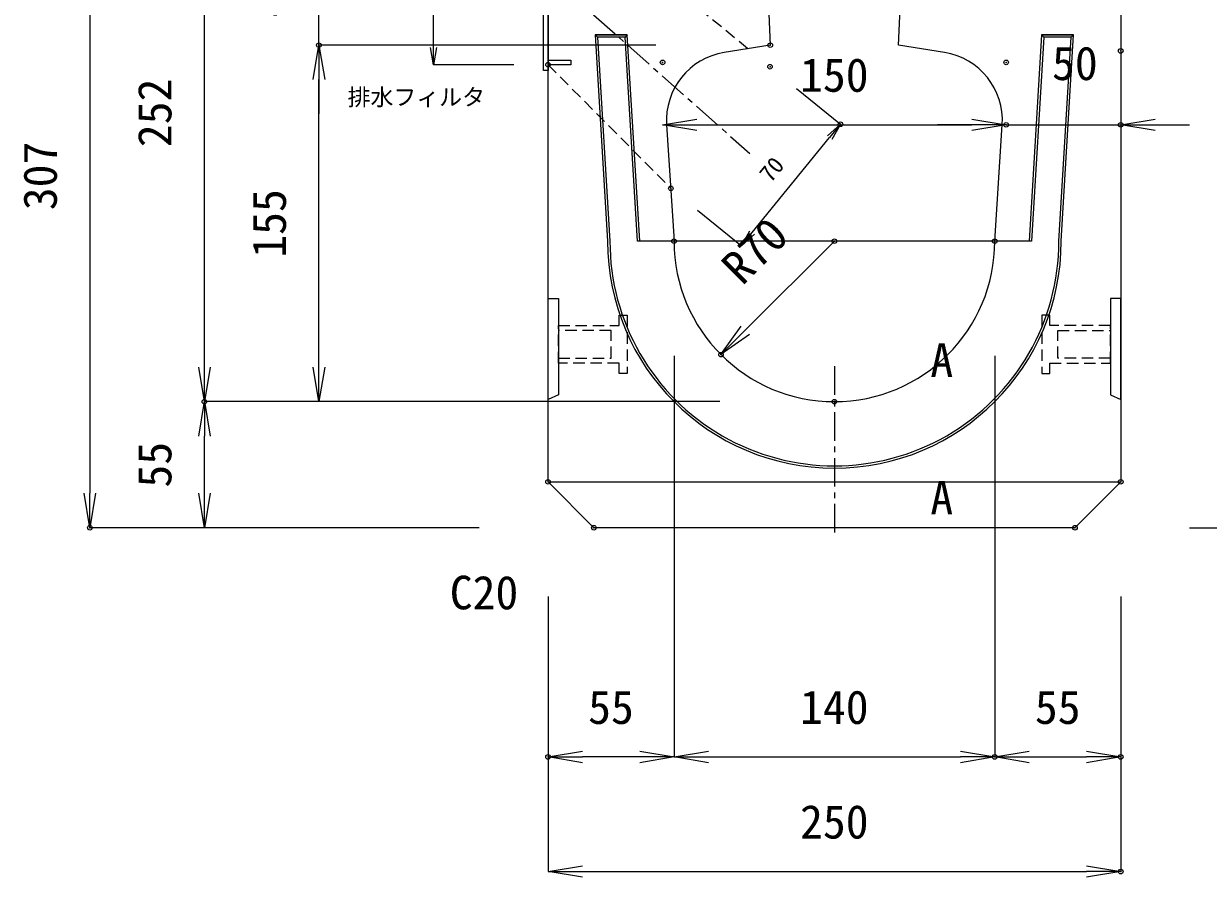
# Model space of a CAD drawing. Units: millimetres, scale not verified. Extents: x -1945 to 1945, y -1420 to 1420.
# Drawn here: x -1428 to -911, y 27 to 400 of the extents above; entities that cross this region are included whole.
import ezdxf
from ezdxf.enums import TextEntityAlignment as Align

# ---------------------------------------------------------------- set-up
doc = ezdxf.new("R2010")
doc.units = ezdxf.units.MM
doc.header["$LTSCALE"] = 10
doc.header["$PDMODE"] = 32
doc.header["$PDSIZE"] = 2
doc.linetypes.add('USER1', pattern=[0.75, 0.5, -0.25])
doc.linetypes.add('USER2', pattern=[2, 1.25, -0.25, 0.25, -0.25])
doc.layers.add('0-0_0', color=7, linetype='Continuous')
doc.layers.add('0-3_DEFPOINTS', color=7, linetype='Continuous')
for name, color, linetype, lineweight in [('0-2_SUNPO_S10', 3, 'Continuous', 18), ('0-4_KIJUN', 7, 'Continuous', 18), ('0-7_WWAY', 7, 'USER1', 18), ('0-9_WWAY_SUNPO_S5', 3, 'Continuous', 18)]:
    doc.layers.add(name, color=color, linetype=linetype, lineweight=lineweight)
doc.styles.add('ＭＳ ゴシック', font='')
doc.styles.get('ＭＳ ゴシック').set_extended_font_data('MS Gothic')

# ---------------------------------------------------------------- blocks, each defined once
blk = doc.blocks.new('_OPEN')
at = {"layer": '0-0_0'}
blk.add_line((0, 0), (-1, 0), dxfattribs=at)
blk.add_lwpolyline([(-1, 0.1667), (0, 0), (-1, -0.1667)], dxfattribs=at)
blk = doc.blocks.new('D14')
at = {"layer": '0-2_SUNPO_S10'}
for p, q in [((793, 1810.52), (646, 1810.52)), ((646, 1670), (646, 1795.52)), ((821, 1655), (646, 1655))]:
    blk.add_line(p, q, dxfattribs=at)
at = {"layer": '0-3_DEFPOINTS'}
for p in [(646, 1810.52), (843, 1810.52), (871, 1655)]:
    blk.add_point(p, dxfattribs=at)
at = {"layer": '0-2_SUNPO_S10', "xscale": 15, "yscale": 15}
for p, rotation in [((646, 1810.52), 90), ((646, 1655), 270)]:
    blk.add_blockref('_OPEN', p, dxfattribs=dict(at, rotation=rotation))
at = {"layer": '0-2_SUNPO_S10', "color": 7, "style": 'ＭＳ ゴシック'}
blk.add_text('155', height=14.66, rotation=90, dxfattribs=at).set_placement((636, 1717.76), align=Align.BOTTOM_LEFT)
blk = doc.blocks.new('D15')
at = {"layer": '0-2_SUNPO_S10'}
for p, q in [((646, 1870), (646, 1885)), ((746, 1855), (646, 1855)), ((646, 1810.52), (646, 1855)), ((793, 1810.52), (646, 1810.52)), ((646, 1795.52), (646, 1780.52))]:
    blk.add_line(p, q, dxfattribs=at)
at = {"layer": '0-3_DEFPOINTS'}
for p in [(646, 1855), (796, 1855), (843, 1810.52)]:
    blk.add_point(p, dxfattribs=at)
at = {"layer": '0-2_SUNPO_S10', "xscale": 15, "yscale": 15}
for p, rotation in [((646, 1855), 270), ((646, 1810.52), 90)]:
    blk.add_blockref('_OPEN', p, dxfattribs=dict(at, rotation=rotation))
at = {"layer": '0-2_SUNPO_S10', "color": 7, "style": 'ＭＳ ゴシック'}
blk.add_text('45', height=14.66, rotation=90, dxfattribs=at).set_placement((636, 1822.76), align=Align.BOTTOM_LEFT)
blk = doc.blocks.new('D18')
at = {"layer": '0-2_SUNPO_S10'}
for p, q in [((821, 1655), (596, 1655)), ((596, 1615), (596, 1640)), ((716, 1600), (596, 1600))]:
    blk.add_line(p, q, dxfattribs=at)
at = {"layer": '0-3_DEFPOINTS'}
for p in [(596, 1655), (871, 1655), (766, 1600)]:
    blk.add_point(p, dxfattribs=at)
at = {"layer": '0-2_SUNPO_S10', "xscale": 15, "yscale": 15}
for p, rotation in [((596, 1655), 90), ((596, 1600), 270)]:
    blk.add_blockref('_OPEN', p, dxfattribs=dict(at, rotation=rotation))
at = {"layer": '0-2_SUNPO_S10', "color": 7, "style": 'ＭＳ ゴシック'}
blk.add_text('55', height=14.66, rotation=90, dxfattribs=at).set_placement((586, 1617.5), align=Align.BOTTOM_LEFT)
blk = doc.blocks.new('D19')
at = {"layer": '0-2_SUNPO_S10'}
for p, q in [((699, 1907), (596, 1907)), ((596, 1670), (596, 1892)), ((821, 1655), (596, 1655))]:
    blk.add_line(p, q, dxfattribs=at)
at = {"layer": '0-3_DEFPOINTS'}
for p in [(596, 1907), (749, 1907), (871, 1655)]:
    blk.add_point(p, dxfattribs=at)
at = {"layer": '0-2_SUNPO_S10', "xscale": 15, "yscale": 15}
for p, rotation in [((596, 1907), 90), ((596, 1655), 270)]:
    blk.add_blockref('_OPEN', p, dxfattribs=dict(at, rotation=rotation))
at = {"layer": '0-2_SUNPO_S10', "color": 7, "style": 'ＭＳ ゴシック'}
blk.add_text('252', height=14.66, rotation=90, dxfattribs=at).set_placement((586, 1766), align=Align.BOTTOM_LEFT)
blk = doc.blocks.new('D20')
at = {"layer": '0-2_SUNPO_S10'}
for p, q in [((699, 1907), (546, 1907)), ((546, 1892), (546, 1615)), ((716, 1600), (546, 1600))]:
    blk.add_line(p, q, dxfattribs=at)
at = {"layer": '0-3_DEFPOINTS'}
for p in [(749, 1907), (546, 1600), (766, 1600)]:
    blk.add_point(p, dxfattribs=at)
at = {"layer": '0-2_SUNPO_S10', "xscale": 15, "yscale": 15}
for p, rotation in [((546, 1907), 90), ((546, 1600), 270)]:
    blk.add_blockref('_OPEN', p, dxfattribs=dict(at, rotation=rotation))
at = {"layer": '0-2_SUNPO_S10', "color": 7, "style": 'ＭＳ ゴシック'}
blk.add_text('307', height=14.66, rotation=90, dxfattribs=at).set_placement((536, 1738.5), align=Align.BOTTOM_LEFT)
blk = doc.blocks.new('D21')
at = {"layer": '0-2_SUNPO_S10'}
blk.add_line((811, 1775.77), (931, 1775.77), dxfattribs=at)
at = {"layer": '0-3_DEFPOINTS'}
for p in [(796, 1803), (946, 1803), (946, 1775.77)]:
    blk.add_point(p, dxfattribs=at)
at = {"layer": '0-2_SUNPO_S10', "xscale": 15, "yscale": 15, "rotation": 180}
blk.add_blockref('_OPEN', (796, 1775.77), dxfattribs=at)
at = {"layer": '0-2_SUNPO_S10', "xscale": 15, "yscale": 15}
blk.add_blockref('_OPEN', (946, 1775.77), dxfattribs=at)
at = {"layer": '0-2_SUNPO_S10', "color": 7, "style": 'ＭＳ ゴシック'}
blk.add_text('150', height=14.66, dxfattribs=at).set_placement((856, 1785.77), align=Align.BOTTOM_LEFT)
blk = doc.blocks.new('D22')
at = {"layer": '0-2_SUNPO_S10'}
for p, q in [((931, 1775.77), (916, 1775.77)), ((946, 1775.77), (996, 1775.77)), ((1011, 1775.77), (1026, 1775.77))]:
    blk.add_line(p, q, dxfattribs=at)
at = {"layer": '0-3_DEFPOINTS'}
for p in [(996, 1808), (946, 1803), (996, 1775.77)]:
    blk.add_point(p, dxfattribs=at)
at = {"layer": '0-2_SUNPO_S10', "xscale": 15, "yscale": 15}
blk.add_blockref('_OPEN', (946, 1775.77), dxfattribs=at)
at = {"layer": '0-2_SUNPO_S10', "xscale": 15, "yscale": 15, "rotation": 180}
blk.add_blockref('_OPEN', (996, 1775.77), dxfattribs=at)
at = {"layer": '0-2_SUNPO_S10', "color": 7, "style": 'ＭＳ ゴシック'}
blk.add_text('50', height=14.66, dxfattribs=at).set_placement((966, 1790.87), align=Align.BOTTOM_LEFT)
blk = doc.blocks.new('D23')
at = {"layer": '0-2_SUNPO_S10'}
for p, q in [((801, 1675), (801, 1500)), ((746, 1570), (746, 1500)), ((786, 1500), (761, 1500))]:
    blk.add_line(p, q, dxfattribs=at)
at = {"layer": '0-3_DEFPOINTS'}
for p in [(801, 1725), (746, 1620), (746, 1500)]:
    blk.add_point(p, dxfattribs=at)
at = {"layer": '0-2_SUNPO_S10', "xscale": 15, "yscale": 15, "rotation": 180}
blk.add_blockref('_OPEN', (746, 1500), dxfattribs=at)
at = {"layer": '0-2_SUNPO_S10', "xscale": 15, "yscale": 15}
blk.add_blockref('_OPEN', (801, 1500), dxfattribs=at)
at = {"layer": '0-2_SUNPO_S10', "color": 7, "style": 'ＭＳ ゴシック'}
blk.add_text('55', height=14.66, dxfattribs=at).set_placement((763.5, 1510), align=Align.BOTTOM_LEFT)
blk = doc.blocks.new('D24')
at = {"layer": '0-2_SUNPO_S10'}
for p, q in [((801, 1675), (801, 1500)), ((941, 1675), (941, 1500)), ((816, 1500), (926, 1500))]:
    blk.add_line(p, q, dxfattribs=at)
at = {"layer": '0-3_DEFPOINTS'}
for p in [(801, 1725), (941, 1725), (941, 1500)]:
    blk.add_point(p, dxfattribs=at)
at = {"layer": '0-2_SUNPO_S10', "xscale": 15, "yscale": 15, "rotation": 180}
blk.add_blockref('_OPEN', (801, 1500), dxfattribs=at)
at = {"layer": '0-2_SUNPO_S10', "xscale": 15, "yscale": 15}
blk.add_blockref('_OPEN', (941, 1500), dxfattribs=at)
at = {"layer": '0-2_SUNPO_S10', "color": 7, "style": 'ＭＳ ゴシック'}
blk.add_text('140', height=14.66, dxfattribs=at).set_placement((856, 1510), align=Align.BOTTOM_LEFT)
blk = doc.blocks.new('D25')
at = {"layer": '0-2_SUNPO_S10'}
for p, q in [((941, 1675), (941, 1500)), ((996, 1570), (996, 1500)), ((956, 1500), (981, 1500))]:
    blk.add_line(p, q, dxfattribs=at)
at = {"layer": '0-3_DEFPOINTS'}
for p in [(941, 1725), (996, 1620), (996, 1500)]:
    blk.add_point(p, dxfattribs=at)
at = {"layer": '0-2_SUNPO_S10', "xscale": 15, "yscale": 15, "rotation": 180}
blk.add_blockref('_OPEN', (941, 1500), dxfattribs=at)
at = {"layer": '0-2_SUNPO_S10', "xscale": 15, "yscale": 15}
blk.add_blockref('_OPEN', (996, 1500), dxfattribs=at)
at = {"layer": '0-2_SUNPO_S10', "color": 7, "style": 'ＭＳ ゴシック'}
blk.add_text('55', height=14.66, dxfattribs=at).set_placement((958.5, 1510), align=Align.BOTTOM_LEFT)
blk = doc.blocks.new('D26')
at = {"layer": '0-2_SUNPO_S10'}
for p, q in [((746, 1570), (746, 1450)), ((996, 1570), (996, 1450)), ((761, 1450), (981, 1450))]:
    blk.add_line(p, q, dxfattribs=at)
at = {"layer": '0-3_DEFPOINTS'}
for p in [(746, 1620), (996, 1620), (996, 1450)]:
    blk.add_point(p, dxfattribs=at)
at = {"layer": '0-2_SUNPO_S10', "xscale": 15, "yscale": 15, "rotation": 180}
blk.add_blockref('_OPEN', (746, 1450), dxfattribs=at)
at = {"layer": '0-2_SUNPO_S10', "xscale": 15, "yscale": 15}
blk.add_blockref('_OPEN', (996, 1450), dxfattribs=at)
at = {"layer": '0-2_SUNPO_S10', "color": 7, "style": 'ＭＳ ゴシック'}
blk.add_text('250', height=14.66, dxfattribs=at).set_placement((856, 1460), align=Align.BOTTOM_LEFT)
blk = doc.blocks.new('D27')
at = {"layer": '0-2_SUNPO_S10'}
blk.add_line((871, 1725), (832.11, 1686.11), dxfattribs=at)
at = {"layer": '0-3_DEFPOINTS'}
for p in [(871, 1725), (821.5, 1675.5)]:
    blk.add_point(p, dxfattribs=at)
at = {"layer": '0-2_SUNPO_S10', "xscale": 15, "yscale": 15, "rotation": 225}
blk.add_blockref('_OPEN', (821.5, 1675.5), dxfattribs=at)
at = {"layer": '0-2_SUNPO_S10', "color": 7, "style": 'ＭＳ ゴシック'}
blk.add_text('R70', height=14.66, rotation=45, dxfattribs=at).set_placement((833.88, 1702.02), align=Align.BOTTOM_LEFT)
blk = doc.blocks.new('D33')
at = {"layer": '0-3_DEFPOINTS'}
for p in [(696, 1872), (746, 1872), (746, 1802)]:
    blk.add_point(p, dxfattribs=at)
at = {"layer": '0-9_WWAY_SUNPO_S5'}
for p, q in [((731, 1872), (696, 1872)), ((696, 1809.5), (696, 1864.5)), ((731, 1802), (696, 1802))]:
    blk.add_line(p, q, dxfattribs=at)
at = {"layer": '0-9_WWAY_SUNPO_S5', "xscale": 7.5, "yscale": 7.5}
for p, rotation in [((696, 1872), 90), ((696, 1802), 270)]:
    blk.add_blockref('_OPEN', p, dxfattribs=dict(at, rotation=rotation))
at = {"layer": '0-9_WWAY_SUNPO_S5', "color": 7, "style": 'ＭＳ ゴシック'}
blk.add_text('70', height=7.331, rotation=90, dxfattribs=at).set_placement((691, 1832), align=Align.BOTTOM_LEFT)
blk = doc.blocks.new('D34')
at = {"layer": '0-3_DEFPOINTS'}
for p in [(842.89, 1801.11), (873.66, 1776.01), (799.61, 1748.07)]:
    blk.add_point(p, dxfattribs=at)
at = {"layer": '0-9_WWAY_SUNPO_S5'}
for p, q in [((854.51, 1791.63), (873.66, 1776.01)), ((835.12, 1728.78), (868.92, 1770.2)), ((811.23, 1738.59), (830.38, 1722.97))]:
    blk.add_line(p, q, dxfattribs=at)
at = {"layer": '0-9_WWAY_SUNPO_S5', "xscale": 7.5, "yscale": 7.5}
for p, rotation in [((873.66, 1776.01), 50.79131), ((830.38, 1722.97), 230.79131)]:
    blk.add_blockref('_OPEN', p, dxfattribs=dict(at, rotation=rotation))
at = {"layer": '0-9_WWAY_SUNPO_S5', "color": 7, "style": 'ＭＳ ゴシック'}
blk.add_text('70', height=7.331, rotation=50.791, dxfattribs=at).set_placement((844.98, 1748.77), align=Align.BOTTOM_LEFT)
blk = doc.blocks.new('D43')
at = {"layer": '0-2_SUNPO_S10'}
for p, q in [((1046, 1846.02), (1096, 1846.02)), ((1096, 1831.02), (1096, 1615)), ((1026, 1600), (1096, 1600))]:
    blk.add_line(p, q, dxfattribs=at)
at = {"layer": '0-3_DEFPOINTS'}
for p in [(996, 1846.02), (976, 1600), (1096, 1600)]:
    blk.add_point(p, dxfattribs=at)
at = {"layer": '0-2_SUNPO_S10', "xscale": 15, "yscale": 15}
for p, rotation in [((1096, 1846.02), 90), ((1096, 1600), 270)]:
    blk.add_blockref('_OPEN', p, dxfattribs=dict(at, rotation=rotation))
at = {"layer": '0-2_SUNPO_S10', "color": 7, "style": 'ＭＳ ゴシック'}
blk.add_text('246', height=14.66, rotation=90, dxfattribs=at).set_placement((1086, 1708.01), align=Align.BOTTOM_LEFT)

msp = doc.modelspace()

# ---------------------------------------------------------------- linework, layer by layer
at = {"layer": '0-2_SUNPO_S10', "linetype": 'USER2'}
msp.add_line((-1074, 250.41), (-1074, 175.41), dxfattribs=at)
at = {"layer": '0-4_KIJUN'}
for p, q in [((-1147.25, 355.77), (-1144, 305)), ((-1004, 305), (-1000.75, 355.77)), ((-1199, 200), (-949, 200))]:
    msp.add_line(p, q, dxfattribs=at)
msp.add_lwpolyline([(-1025.94, 387.31), (-1046, 390.52), (-1044, 435), (-1031.5, 435), (-1030.5, 485), (-990.5, 486.02), (-985.5, 426.02), (-949, 426.02), (-949, 200), (-969, 180), (-1179, 180), (-1199, 200), (-1199, 457), (-1196, 487), (-1117.5, 485), (-1116.5, 435), (-1104, 435), (-1102, 390.52), (-1122.06, 387.31)], dxfattribs=at)
at = {"layer": '0-4_KIJUN', "color": 3}
for points in [[(-1159, 305), (-1164.42, 395), (-1178.42, 395), (-1173, 305)], [(-1160, 304.97), (-1165.36, 394), (-1177.36, 394), (-1172, 305.03)], [(-976, 305.03), (-970.64, 394), (-982.64, 394), (-988, 304.97), (-1160, 304.97)], [(-975, 305), (-969.58, 395), (-983.58, 395), (-989, 305), (-1159, 305)]]:
    msp.add_lwpolyline(points, dxfattribs=at)
for points in [[(-1177.36, 394), (-1178.42, 395), (-1164.42, 395), (-1165.36, 394)], [(-982.64, 394), (-983.58, 395), (-969.58, 395), (-970.64, 394)]]:
    msp.add_lwpolyline(points, close=True, dxfattribs=at)
at = {"layer": '0-4_KIJUN'}
for points in [[(-1199, 236), (-1199, 280), (-1194.5, 280), (-1194.5, 238)], [(-949, 236), (-949, 280), (-953.5, 280), (-953.5, 238)]]:
    msp.add_lwpolyline(points, close=True, dxfattribs=at)
at = {"layer": '0-4_KIJUN', "linetype": 'USER1'}
for points in [[(-1194.5, 251.78), (-1194.5, 268.22), (-1168, 268.22), (-1168, 272.75), (-1164.5, 272.75), (-1164.5, 247.25), (-1168, 247.25), (-1168, 251.78)], [(-953.5, 251.78), (-953.5, 268.22), (-980, 268.22), (-980, 272.75), (-983.5, 272.75), (-983.5, 247.25), (-980, 247.25), (-980, 251.78)], [(-1194.5, 266), (-1194.5, 254), (-1171.5, 254), (-1171.5, 266)], [(-953.5, 266), (-953.5, 254), (-976.5, 254), (-976.5, 266)]]:
    msp.add_lwpolyline(points, close=True, dxfattribs=at)
at = {"layer": '0-4_KIJUN'}
for centre, radius, start, end in [((-1117.32, 357.69), 30, 99.0903, 183.6678), ((-1030.68, 357.69), 30, 356.3322, 80.9097), ((-1074, 305), 70, 180, 0)]:
    msp.add_arc(centre, radius, start, end, dxfattribs=at)
at = {"layer": '0-4_KIJUN', "color": 3}
for radius, start, end in [(99, 180, 0), (98, 179.9825, 0.0175)]:
    msp.add_arc((-1074, 305), radius, start, end, dxfattribs=at)
at = {"layer": '0-7_WWAY', "linetype": 'USER2'}
msp.add_line((-1209, 430.32), (-1110.96, 343.24), dxfattribs=at)
at = {"layer": '0-7_WWAY', "color": 3, "linetype": 'Continuous'}
for points in [[(-1201, 454.5), (-1199, 454.5), (-1199, 379.5), (-1201, 379.5)], [(-1199, 384), (-1189, 384), (-1189, 382), (-1199, 382)]]:
    msp.add_lwpolyline(points, close=True, dxfattribs=at)
at = {"layer": '0-7_WWAY'}
msp.add_lwpolyline([(-1111.73, 388.96), (-1189, 452), (-1199, 452), (-1199, 382), (-1145.39, 328.07)], dxfattribs=at)

# ---------------------------------------------------------------- block references
at = {"layer": '0-2_SUNPO_S10'}
for name in ['D20', 'D19', 'D15', 'D43', 'D14', 'D22', 'D21', 'D27', 'D23', 'D24', 'D25', 'D18', 'D26']:
    msp.add_blockref(name, (-1945, -1420), dxfattribs=at)
at = {"layer": '0-9_WWAY_SUNPO_S5'}
for name in ['D33', 'D34']:
    msp.add_blockref(name, (-1945, -1420), dxfattribs=at)

# ---------------------------------------------------------------- texts
at = {"layer": '0-2_SUNPO_S10', "color": 7, "style": 'ＭＳ ゴシック'}
for s, p in [('A', (-1032.13, 241.37)), ('A', (-1032.13, 181.37)), ('C20', (-1241.9, 140))]:
    msp.add_text(s, height=14.66, dxfattribs=at).set_placement(p, align=Align.BOTTOM_LEFT)
at = {"layer": '0-9_WWAY_SUNPO_S5', "color": 7, "style": 'ＭＳ ゴシック'}
msp.add_text('排水フィルタ', height=7.331, dxfattribs=at).set_placement((-1286.5, 362), align=Align.BOTTOM_LEFT)

doc.saveas('drawing.dxf')
